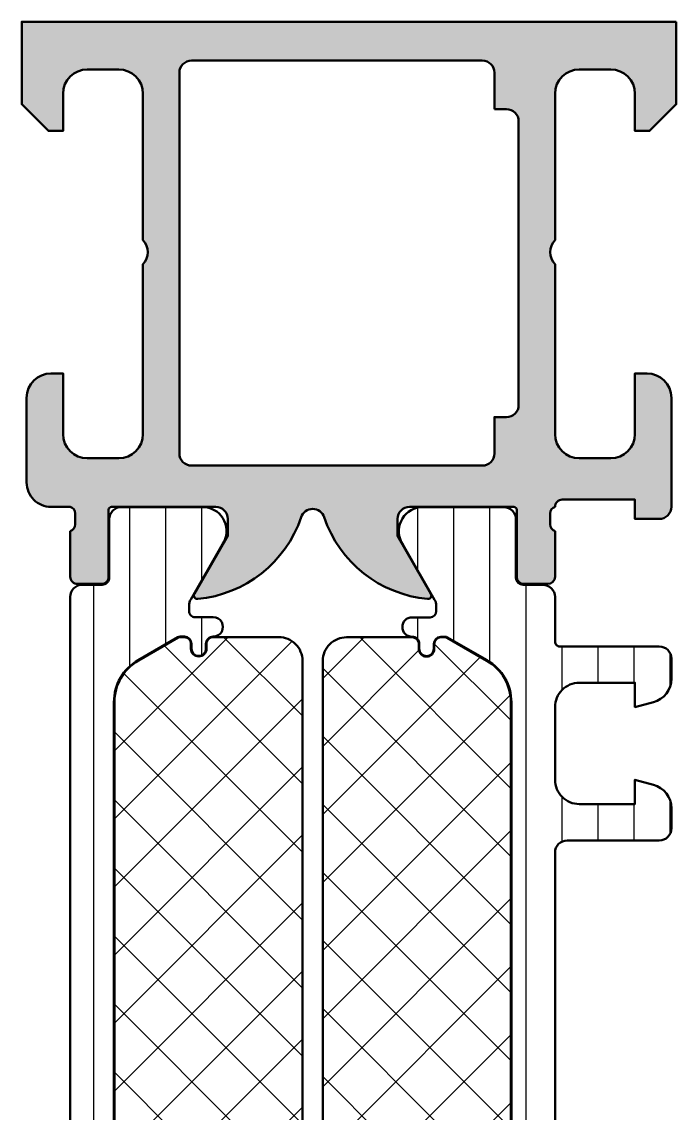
# Model space of a CAD drawing. Extents: x 0 to 78, y 0 to 90.
# Drawn here: x 0 to 27, y 45.01 to 90.01 of the extents above; entities that cross this region are included whole.
import ezdxf

# ---------------------------------------------------------------- set-up
doc = ezdxf.new("R2010")
doc.units = 0
for name, color, linetype, lineweight in [('0S-Alu contour', 7, 'Continuous', 50), ('0S-Alu hatch', 252, 'Continuous', 25), ('0S-Plastic contour', 254, 'Continuous', 50), ('0S-Plastic hatch', 253, 'Continuous', 25), ('0S-PT contour', 91, 'Continuous', 50), ('0S-PT hatch', 103, 'Continuous', 25)]:
    doc.layers.add(name, color=color, linetype=linetype, lineweight=lineweight)
pattern_1 = [(90, (0, 0), (-1.4859, 0), [])]
pattern_2 = [(135, (0, 0), (-1.403165018917055, -1.403165018917055), []), (225, (0, 0), (1.403165018917055, -1.403165018917055), [])]

# ---------------------------------------------------------------- blocks, each defined once
blk = doc.blocks.new('361620__7F225243_D8D9_40E1_8478_5CC6AD125FA3_')
at = {"layer": '0S-Alu hatch'}
h = blk.add_hatch(color=256, dxfattribs=at)
edge = h.paths.add_edge_path()
edge.add_line((26.9999008178711, 90.01), (26.99990081787156, 86.61000610351677))
edge.add_line((26.99990081787156, 86.61000610351677), (25.8999252319336, 85.51))
edge.add_line((25.8999252319336, 85.51), (25.29991912841842, 85.50999999999978))
edge.add_line((25.29991912841842, 85.50999999999978), (25.29991912841751, 87.04408813476563))
edge.add_arc((24.29987374256416, 87.04404274891228), 1.000045386883238, 0.0026002997815099, 89.99739970017178)
edge.add_line((24.29991912841752, 88.04408813476563), (22.99990081787064, 88.04408813476563))
edge.add_arc((22.99995331863829, 87.04403563399798), 1.000052502145744, 90.00300791448704, 179.9969920857711)
edge.add_line((21.99990081787064, 87.04408813476535), (21.9999008178711, 81.01))
edge.add_arc((22.52502257183096, 80.51), 0.7250881715225299, 136.4038161186324, 223.5961838813675)
edge.add_line((21.9999008178711, 80.01), (21.9999008178711, 73.01))
edge.add_arc((22.99995331863931, 73.01005250076823), 1.000052502146312, 180.0030079144711, 269.9969920854546)
edge.add_line((22.99990081787064, 72.01), (24.29991912841797, 72.01))
edge.add_arc((24.29987374256461, 73.01004538585336), 1.000045386883245, 270.0026002998282, 359.9973997002185)
edge.add_line((25.29991912841797, 73.01000000000082), (25.29991912841797, 75.51))
edge.add_line((25.29991912841797, 75.51), (25.79991912841797, 75.51))
edge.add_ellipse((25.79989930527029, 74.50998017685232), major_axis=(-1.000019823344156, 0), ratio=1, start_angle=180.0011357599706, end_angle=269.9988642398161, ccw=False)
edge.add_line((26.79991912841797, 74.50999999999627), (26.79991912841797, 70.01000000000025))
edge.add_ellipse((26.29992944852836, 70.00998967988961), major_axis=(-0.4999896799961122, 0), ratio=1, start_angle=89.99881737805163, end_angle=180.0011826219717, ccw=False)
edge.add_line((26.29991912841797, 69.51000000000002), (25.29991912841798, 69.50999999999978))
edge.add_line((25.29991912841798, 69.50999999999978), (25.29991912841797, 70.31000305175782))
edge.add_line((25.29991912841797, 70.31000305175782), (22.29990386962935, 70.31000305175759))
edge.add_arc((22.29990117862837, 70.00999533743278), 0.3000077143368609, 89.9994860698848, 180.0005139306047)
edge.add_arc((22.07872991084662, 69.74247205443938), 0.2788950563274354, 106.4198764196803, 181.1645893740997)
edge.add_line((21.79989246430357, 69.73680364644099), (21.79989246430357, 69.28320964644098))
edge.add_arc((22.07876055994674, 69.27754898696392), 0.2789255417371505, 178.8371299271138, 253.575405444644)
edge.add_line((21.99989346430356, 69.01000564644099), (21.99989346430356, 67.12999464643248))
edge.add_ellipse((21.69989346430356, 67.12999464643248), major_axis=(-0.3000000000000043, 0), ratio=1, start_angle=90.00000000000142, end_angle=180, ccw=False)
edge.add_line((21.69989346430357, 66.82999464643248), (20.71991914526078, 66.82999464643248))
edge.add_ellipse((20.71991914526078, 67.12999464643248), major_axis=(-0.2999999999999971, 0), ratio=1, start_angle=0, end_angle=90, ccw=False)
edge.add_line((20.41991914526078, 67.12999464643248), (20.41991914526078, 69.88999264643247))
edge.add_arc((20.29991914526077, 69.88999264643247), 0.1200000000000045, 0, 90)
edge.add_line((20.29991914526077, 70.00999264643247), (15.99989346430402, 70.00999264643247))
edge.add_arc((15.9998934643039, 69.5099926464326), 0.4999999999998864, 89.99999999998657, 180)
edge.add_line((15.49989346430401, 69.5099926464326), (15.49989346430356, 68.80999264643266))
edge.add_line((15.49989346430356, 68.80999264643266), (16.88138892192501, 66.41717232340467))
edge.add_ellipse((16.76177367965506, 66.3481124310806), major_axis=(-0.1381197846476496, 0), ratio=1, start_angle=82.297562506043, end_angle=210.0000000001208, ccw=False)
edge.add_ellipse((17.20939206763886, 71.18946366588494), major_axis=(-4.999999999999668, 0), ratio=1, start_angle=18.709400743866524, end_angle=84.65077199038598, ccw=False)
edge.add_arc((12.00002493344528, 69.42523747256868), 0.5000000000002877, 18.70940074387785, 161.2905992561222)
edge.add_ellipse((6.790657799252569, 71.189463665884), major_axis=(-4.999999999998533, 0), ratio=1, start_angle=95.34922800962079, end_angle=161.2905992561408, ccw=False)
edge.add_ellipse((7.238276187236091, 66.3481124310816), major_axis=(-0.1381197846485115, 0), ratio=1, start_angle=-29.999999999866816, end_angle=97.70243749422798, ccw=False)
edge.add_line((7.118660944965084, 66.41717232340558), (8.500156402588347, 68.80999264643266))
edge.add_line((8.500156402588347, 68.80999264643266), (8.50015640258789, 69.50999264643225))
edge.add_arc((8.000156402587326, 69.50999264643191), 0.5000000000005649, 0, 90.00000000003926)
edge.add_line((8.000156402586981, 70.00999264643247), (3.700130721631136, 70.00999264643225))
edge.add_arc((3.700130721631134, 69.88999264643225), 0.1200000000000045, 89.99999999999916, 180)
edge.add_line((3.58013072163113, 69.88999264643225), (3.580130721631135, 67.12999464643225))
edge.add_ellipse((3.280130721631136, 67.12999464643224), major_axis=(-0.2999999999999984, 0), ratio=1, start_angle=89.9999999999988, end_angle=180, ccw=False)
edge.add_line((3.28013072163113, 66.82999464643224), (2.300156402588354, 66.82999464643225))
edge.add_ellipse((2.30015640258833, 67.12999464643224), major_axis=(-0.2999999999999829, 0), ratio=1, start_angle=0, end_angle=90.00000000000472, ccw=False)
edge.add_line((2.000156402588349, 67.12999464643225), (2.000156402588348, 69.01000564644076))
edge.add_arc((1.921289306945185, 69.2775489869637), 0.2789255417371429, 286.4245945553541, 361.1628700728862)
edge.add_line((2.200157402588347, 69.28320964644075), (2.200157402588348, 69.73680364644076))
edge.add_arc((1.921319956045311, 69.74247205443913), 0.2788950563274244, 358.8354106259031, 433.5801235805088)
edge.add_line((2.000156402588349, 70.00999264643225), (1.199981689453123, 70.00999264643247))
edge.add_ellipse((1.199981689452919, 71.00999264643227), major_axis=(-0.999999999999801, 0), ratio=1, start_angle=0, end_angle=90.00000000001171, ccw=False)
edge.add_line((0.1999816894531241, 71.00999264643225), (0.199981689453125, 74.51000000000046))
edge.add_ellipse((1.20000151260046, 74.50998017685266), major_axis=(-1.00001982334381, 0), ratio=1, start_angle=270.00113576019055, end_angle=359.9988642393876, ccw=False)
edge.add_line((1.19998168945267, 75.51), (1.69998168945267, 75.51))
edge.add_line((1.69998168945267, 75.51), (1.699981689453125, 73.01000000000023))
edge.add_arc((2.700027075306595, 73.01004538585347), 1.00004538688336, 180.0026002997815, 269.9973997001652)
edge.add_line((2.699981689453125, 72.00999999999999), (3.999999999999545, 72.01))
edge.add_arc((3.999947499231668, 73.01005250076832), 1.000052502146426, 270.0030079145, 359.9969920855289)
edge.add_line((5.000000000000001, 73.01000000000096), (5, 80.01))
edge.add_arc((4.474878246040134, 80.51), 0.7250881715225299, 316.4038161186324, 403.5961838813675)
edge.add_line((5, 81.01), (5, 87.0440881347654))
edge.add_arc((3.999947499231666, 87.0440356339973), 1.000052502146426, 0.0030079144711719, 89.99699208547388)
edge.add_line((4, 88.04408813476563), (2.69998168945267, 88.04408813476563))
edge.add_arc((2.700027075306252, 87.04404274891252), 1.000045386883018, 90.00260029984123, 179.9973997002185)
edge.add_line((1.699981689453125, 87.04408813476503), (1.699981689453579, 85.50999999999978))
edge.add_line((1.699981689453579, 85.50999999999978), (1.099975585937045, 85.51))
edge.add_line((1.099975585937045, 85.51), (0, 86.61000610351518))
edge.add_line((0, 86.61000610351518), (0, 90.01))
edge.add_line((0, 90.01), (26.9999008178711, 90.01))
edge = h.paths.add_edge_path()
edge.add_line((19.49990844726563, 86.40999389648438), (19.49990844726562, 87.9099938964844))
edge.add_arc((18.99990844726562, 87.9099938964844), 0.5, 0, 90)
edge.add_line((18.99990844726562, 88.40999389648438), (7, 88.40999389648438))
edge.add_arc((7, 87.9099938964844), 0.5, 90, 180)
edge.add_line((6.5, 87.9099938964844), (6.5, 72.21001220703126))
edge.add_arc((7, 72.21001220703126), 0.5, 180, 270)
edge.add_line((7, 71.71001220703126), (18.99990844726562, 71.71001220703126))
edge.add_arc((18.99990844726562, 72.21001220703126), 0.5, 270, 360)
edge.add_line((19.49990844726562, 72.21001220703126), (19.49990844726562, 73.71001220703126))
edge.add_line((19.49990844726562, 73.71001220703126), (19.99990844726562, 73.71001220703126))
edge.add_arc((19.99990844726562, 74.21001220703126), 0.5, 270, 360)
edge.add_line((20.49990844726563, 74.21001220703126), (20.49990844726562, 85.90999389648438))
edge.add_arc((19.99990844726562, 85.90999389648438), 0.5, 0, 90)
edge.add_line((19.99990844726562, 86.40999389648438), (19.49990844726563, 86.40999389648438))
at = {"layer": '0S-Alu contour', "color": 7}
for points in [[(1.699981689453125, 87.04408813476503), (1.699981689453579, 85.50999999999978), (1.099975585937045, 85.51), (0, 86.61000610351518), (0, 90.01), (26.9999008178711, 90.01)], [(26.9999008178711, 90.01), (26.99990081787156, 86.61000610351677), (25.8999252319336, 85.51), (25.29991912841842, 85.50999999999978), (25.29991912841751, 87.04408813476563)], [(18.99990844726562, 88.40999389648438), (7, 88.40999389648438)], [(4, 88.04408813476563), (2.69998168945267, 88.04408813476563)], [(6.5, 87.9099938964844), (6.5, 72.21001220703126)], [(19.49990844726563, 86.40999389648438), (19.49990844726562, 87.9099938964844)], [(24.29991912841752, 88.04408813476563), (22.99990081787064, 88.04408813476563)], [(5, 81.01), (5, 87.0440881347654)], [(21.99990081787064, 87.04408813476535), (21.9999008178711, 81.01)], [(19.99990844726562, 86.40999389648438), (19.49990844726563, 86.40999389648438)], [(20.49990844726563, 74.21001220703126), (20.49990844726562, 85.90999389648438)], [(5.000000000000001, 73.01000000000096), (5, 80.01)], [(21.9999008178711, 80.01), (21.9999008178711, 73.01)], [(1.19998168945267, 75.51), (1.69998168945267, 75.51), (1.699981689453125, 73.01000000000023)], [(25.29991912841797, 73.01000000000082), (25.29991912841797, 75.51), (25.79991912841797, 75.51)], [(0.1999816894531241, 71.00999264643225), (0.199981689453125, 74.51000000000046)], [(26.79991912841797, 74.50999999999627), (26.79991912841797, 70.01000000000025)], [(19.49990844726562, 72.21001220703126), (19.49990844726562, 73.71001220703126), (19.99990844726562, 73.71001220703126)], [(2.699981689453125, 72.00999999999999), (3.999999999999545, 72.01)], [(22.99990081787064, 72.01), (24.29991912841797, 72.01)], [(7, 71.71001220703126), (18.99990844726562, 71.71001220703126)], [(26.29991912841797, 69.51000000000002), (25.29991912841798, 69.50999999999978), (25.29991912841797, 70.31000305175782), (22.29990386962935, 70.31000305175759)], [(2.000156402588349, 70.00999264643225), (1.199981689453123, 70.00999264643247)], [(3.58013072163113, 69.88999264643225), (3.580130721631135, 67.12999464643225)], [(8.000156402586981, 70.00999264643247), (3.700130721631136, 70.00999264643225)], [(20.29991914526077, 70.00999264643247), (15.99989346430402, 70.00999264643247)], [(20.41991914526078, 67.12999464643248), (20.41991914526078, 69.88999264643247)], [(2.200157402588347, 69.28320964644075), (2.200157402588348, 69.73680364644076)], [(7.118660944965084, 66.41717232340558), (8.500156402588347, 68.80999264643266), (8.50015640258789, 69.50999264643225)], [(15.49989346430401, 69.5099926464326), (15.49989346430356, 68.80999264643266), (16.88138892192501, 66.41717232340467)], [(21.79989246430357, 69.73680364644099), (21.79989246430357, 69.28320964644098)], [(2.000156402588349, 67.12999464643225), (2.000156402588348, 69.01000564644076)], [(21.99989346430356, 69.01000564644099), (21.99989346430356, 67.12999464643248)], [(3.28013072163113, 66.82999464643224), (2.300156402588354, 66.82999464643225)], [(21.69989346430357, 66.82999464643248), (20.71991914526078, 66.82999464643248)]]:
    blk.add_lwpolyline(points, dxfattribs=at)
for centre, radius, start, end in [((7, 87.9099938964844), 0.5, 90, 180), ((18.99990844726562, 87.9099938964844), 0.5, 0, 90), ((2.700027075306252, 87.04404274891252), 1.000045386883018, 90.00260029984123, 179.9973997002185), ((3.999947499231666, 87.0440356339973), 1.000052502146426, 0.0030079144711719, 89.99699208547388), ((22.99995331863829, 87.04403563399798), 1.000052502145744, 90.00300791448704, 179.9969920857711), ((24.29987374256416, 87.04404274891228), 1.000045386883238, 0.0026002997815099, 89.99739970017178), ((19.99990844726562, 85.90999389648438), 0.5, 0, 90), ((4.474878246040134, 80.51), 0.7250881715225299, 316.4038161186324, 43.59618388136754), ((22.52502257183096, 80.51), 0.7250881715225299, 136.4038161186324, 223.5961838813675), ((19.99990844726562, 74.21001220703126), 0.5, 270, 0), ((2.700027075306595, 73.01004538585347), 1.00004538688336, 180.0026002997815, 269.9973997001652), ((3.999947499231668, 73.01005250076832), 1.000052502146426, 270.0030079145, 359.9969920855289), ((22.99995331863931, 73.01005250076823), 1.000052502146312, 180.0030079144711, 269.9969920854546), ((24.29987374256461, 73.01004538585336), 1.000045386883245, 270.0026002998282, 359.9973997002185), ((7, 72.21001220703126), 0.5, 180, 270), ((18.99990844726562, 72.21001220703126), 0.5, 270, 0), ((22.29990117862837, 70.00999533743278), 0.3000077143368609, 89.9994860698848, 180.0005139306047), ((1.921319956045311, 69.74247205443913), 0.2788950563274244, 358.8354106259031, 73.58012358050881), ((3.700130721631134, 69.88999264643225), 0.1200000000000045, 89.99999999999916, 180), ((8.000156402587326, 69.50999264643191), 0.5000000000005649, 0, 90.00000000003926), ((12.00002493344528, 69.42523747256868), 0.5000000000002877, 18.70940074387785, 161.2905992561222), ((15.9998934643039, 69.5099926464326), 0.4999999999998864, 89.99999999998657, 180), ((20.29991914526077, 69.88999264643247), 0.1200000000000045, 0, 90), ((22.07872991084662, 69.74247205443938), 0.2788950563274354, 106.4198764196803, 181.1645893740997), ((1.921289306945185, 69.2775489869637), 0.2789255417371429, 286.4245945553541, 1.162870072886224), ((22.07876055994674, 69.27754898696392), 0.2789255417371505, 178.8371299271138, 253.575405444644)]:
    blk.add_arc(centre, radius, start, end, dxfattribs=at)
at = {"layer": '0S-Alu contour', "color": 7, "extrusion": (0, 0, -1)}
for centre, radius, start, end in [((-1.20000151260046, 74.50998017685266), 1.00001982334381, 0.0011357606123724, 89.99886423980946), ((-25.79989930527029, 74.50998017685232), 1.000019823344156, 90.00113576018391, 179.9988642400294), ((-1.199981689452919, 71.00999264643227), 0.999999999999801, 269.9999999999883, 0), ((-26.29992944852836, 70.00998967988961), 0.4999896799961122, 179.9988173780283, 270.0011826219484), ((-6.790657799252569, 71.189463665884), 4.999999999998533, 198.7094007438593, 264.6507719903792), ((-17.20939206763886, 71.18946366588494), 4.999999999999668, 275.349228009614, 341.2905992561335), ((-2.30015640258833, 67.12999464643224), 0.2999999999999829, 269.9999999999953, 0), ((-3.280130721631136, 67.12999464643224), 0.2999999999999985, 180, 270.0000000000013), ((-20.71991914526078, 67.12999464643248), 0.2999999999999971, 270, 0), ((-21.69989346430356, 67.12999464643248), 0.3000000000000043, 180, 269.9999999999986), ((-7.238276187236091, 66.3481124310816), 0.1381197846485115, 262.297562505772, 29.99999999986679), ((-16.76177367965506, 66.3481124310806), 0.1381197846476496, 149.9999999998792, 277.702437493957)]:
    blk.add_arc(centre, radius, start, end, dxfattribs=at)
blk = doc.blocks.new('284595__E74F03B7_A7FE_47A0_868B_E4A21D942845___0EAB4487_443A_42F8_9140_48E442396E4C_')
at = {"layer": '0S-Plastic hatch'}
h = blk.add_hatch(dxfattribs=at)
h.set_pattern_fill('ANSI31', color=256, scale=0.4680000000000001, angle=45, style=0)
h.set_pattern_definition(pattern_1)
edge = h.paths.add_edge_path()
edge.add_arc((26.30028497911076, 63.75292952144656), 0.4999999999999858, 0, 89.99999999999837)
edge.add_line((26.30028497911077, 64.25292952144655), (22.20028497911076, 64.25292952144649))
edge.add_ellipse((22.20028497911074, 64.45292952144649), major_axis=(-0.2000000000000028, 0), ratio=1, start_angle=0, end_angle=90.00000000000409, ccw=False)
edge.add_line((22.00028497911074, 64.45292952144649), (22.00028497911075, 66.292935200356))
edge.add_arc((21.50028765801305, 66.29293520035601), 0.4999973210976947, 0, 90.000306982025)
edge.add_line((21.50028497910386, 66.79293252144653), (20.68995364577051, 66.79293252144652))
edge.add_ellipse((20.68995364577054, 67.09293252144654), major_axis=(-0.3000000000000256, 0), ratio=1, start_angle=0, end_angle=89.99999999999528, ccw=False)
edge.add_line((20.38995364577051, 67.09293252144653), (20.39028559616753, 69.49293090438279))
edge.add_arc((19.89028961872891, 69.49293354400788), 0.4999959774455904, 359.9996975182267, 450.0003024811834)
edge.add_line((19.89028697910385, 69.99292952144648), (16.41374548100435, 69.99292952144651))
edge.add_arc((16.5560561299957, 69.00311144672366), 0.9999960709244742, 98.18160805189984, 212.7270160998403)
edge.add_line((15.71480348100436, 68.46247652144652), (17.03332033031551, 66.17873803477421))
edge.add_ellipse((16.60030761358519, 65.9287380604747), major_axis=(-0.4999999999999406, 0), ratio=1, start_angle=179.9942561767025, end_angle=209.9999965993448, ccw=False)
edge.add_line((17.10030761107268, 65.92868793616069), (17.10028497910133, 65.70292952146409))
edge.add_ellipse((16.85028497908383, 65.70292952146404), major_axis=(-0.2500000000174971, 0), ratio=1, start_angle=90.0000000000008, end_angle=180, ccw=False)
edge.add_line((16.85028497908384, 65.45292952144655), (16.09987833971975, 65.45292952144652))
edge.add_arc((16.09987833971975, 65.05367044832977), 0.3992590731167524, 90, 270)
edge.add_ellipse((16.09987833971976, 64.35292952144644), major_axis=(-0.3014818537665747, 0), ratio=1, start_angle=180, end_angle=270.00000000000136, ccw=False)
edge.add_line((16.40136019348633, 64.35292952144644), (16.40136019348633, 64.15235872616027))
edge.add_arc((16.70078939820009, 64.1523587261603), 0.2994292047137605, 180, 360)
edge.add_line((17.00021860291385, 64.1523587261603), (17.00021860291386, 64.35292952144658))
edge.add_ellipse((17.30021860291383, 64.35292952144655), major_axis=(-0.2999999999999723, 0), ratio=1, start_angle=273.39363927145496, end_angle=360, ccw=False)
edge.add_line((17.2824599370254, 64.65240344315905), (17.46529778857118, 64.65240344315905))
edge.add_ellipse((17.46529778857136, 64.45240344315914), major_axis=(-0.1999999999999034, 0), ratio=1, start_angle=240.0000000000336, end_angle=270.0000000000529, ccw=False)
edge.add_line((17.56529778857122, 64.625608523916), (19.20028497911077, 63.68164822933627))
edge.add_ellipse((18.20028497911083, 61.94959742176747), major_axis=(-1.999999999999896, 0), ratio=1, start_angle=180, end_angle=240.0000000000005, ccw=False)
edge.add_line((20.20028497911074, 61.94959742176748), (20.20028497911074, 20.55626162107838))
edge.add_ellipse((18.20028497911078, 20.5562616210784), major_axis=(-1.99999999999996, 0), ratio=1, start_angle=119.99999999999909, end_angle=180, ccw=False)
edge.add_line((19.20028497911073, 18.82421081350954), (17.56529778857123, 17.88025051893002))
edge.add_ellipse((17.46529778857104, 18.05345559968675), major_axis=(-0.1999999999999573, 0), ratio=1, start_angle=90.00000000006719, end_angle=120.000000000071, ccw=False)
edge.add_line((17.46529778857128, 17.8534555996868), (17.28245993702538, 17.85345559968685))
edge.add_ellipse((17.3002186029138, 18.1529295213993), major_axis=(-0.2999999999999499, 0), ratio=1, start_angle=0, end_angle=86.60636072854618, ccw=False)
edge.add_line((17.00021860291385, 18.1529295213993), (17.00021860291386, 18.35350031668555))
edge.add_arc((16.70078939820009, 18.35350031668557), 0.2994292047137641, 0, 180)
edge.add_line((16.40136019348633, 18.35350031668557), (16.40136019348634, 18.15292952139929))
edge.add_ellipse((16.09987833971981, 18.15292952139941), major_axis=(-0.3014818537665249, 0), ratio=1, start_angle=89.99999999998852, end_angle=180, ccw=False)
edge.add_arc((16.09987833971975, 17.4521885945161), 0.3992590731167667, 90, 270)
edge.add_line((16.09987833971975, 17.05292952139933), (16.85028497908388, 17.05292952139932))
edge.add_ellipse((16.85028497908386, 16.80292952138184), major_axis=(-0.2500000000174793, 0), ratio=1, start_angle=180, end_angle=269.9999999999943, ccw=False)
edge.add_line((17.10028497910134, 16.80292952138184), (17.10030761107269, 16.57717110668496))
edge.add_ellipse((16.60030761358509, 16.57712098237117), major_axis=(-0.5000000000000494, 0), ratio=1, start_angle=150.0000034006562, end_angle=180.0057438232342, ccw=False)
edge.add_line((17.03332033031551, 16.3271210080716), (15.71480348100436, 14.04338252139932))
edge.add_arc((16.5560561299957, 13.50274759612217), 0.9999960709244671, 147.2729839001594, 261.8183919481003)
edge.add_line((16.41374548100435, 12.51292952139933), (19.89028697910385, 12.51292952139933))
edge.add_arc((19.89028961872891, 13.01292549883794), 0.4999959774455833, 269.9996975188153, 360.0003024817733)
edge.add_line((20.39028559616753, 13.01292813846814), (20.38995364577051, 15.41292652139931))
edge.add_ellipse((20.68995364577052, 15.41292652139931), major_axis=(-0.3000000000000114, 0), ratio=1, start_angle=270, end_angle=360, ccw=False)
edge.add_line((20.68995364577052, 15.71292652139932), (21.50028497910387, 15.71292652139932))
edge.add_arc((21.50028765801305, 16.21292384248984), 0.4999973210976948, 269.9996930179751, 360)
edge.add_line((22.00028497911075, 16.21292384248984), (22.00028497911075, 18.05292952139926))
edge.add_ellipse((22.20028497911077, 18.05292952139931), major_axis=(-0.2000000000000277, 0), ratio=1, start_angle=270.0000000000122, end_angle=360, ccw=False)
edge.add_line((22.20028497911073, 18.25292952139934), (26.30028497911076, 18.25292952139928))
edge.add_arc((26.30028497911075, 18.75292952139928), 0.5, 270.0000000000008, 360)
edge.add_line((26.80028497911075, 18.75292952139928), (26.80028497911074, 19.58367874477365))
edge.add_arc((25.80028497911075, 19.58367874477366), 0.9999999999999893, 0, 74.99999999999902)
edge.add_line((26.05910402421329, 20.54960457106272), (25.30028497911075, 20.75292952139934))
edge.add_line((25.30028497911075, 20.75292952139934), (25.30028497911075, 19.75292952139934))
edge.add_line((25.30028497911075, 19.75292952139934), (23.00028497911075, 19.75292952139934))
edge.add_ellipse((23.00028497911074, 20.75292952139934), major_axis=(-0.9999999999999964, 0), ratio=1, start_angle=0, end_angle=90.00000000000023, ccw=False)
edge.add_line((22.00028497911074, 20.75292952139934), (22.00028497911075, 23.75292952139941))
edge.add_ellipse((23.00028497911068, 23.75292952139933), major_axis=(-0.9999999999999324, 0), ratio=1, start_angle=269.99999999999716, end_angle=360, ccw=False)
edge.add_line((23.00028497911073, 24.75292952139927), (25.30028497911074, 24.75292952139933))
edge.add_line((25.30028497911074, 24.75292952139933), (25.30028497911074, 23.7529295213994))
edge.add_line((25.30028497911074, 23.7529295213994), (26.0591040242132, 23.95625447173587))
edge.add_arc((25.80028497911066, 24.92218029802504), 1.000000000000099, 284.9999999999999, 360)
edge.add_line((26.80028497911076, 24.92218029802504), (26.80028497911075, 25.75292952139937))
edge.add_arc((26.30028497911078, 25.75292952139937), 0.4999999999999681, 0, 89.99999999999837)
edge.add_line((26.30028497911079, 26.25292952139933), (22.50028497911074, 26.25292952139935))
edge.add_ellipse((22.50028497911072, 26.75292952139933), major_axis=(-0.4999999999999858, 0), ratio=1, start_angle=0, end_angle=90.00000000000239, ccw=False)
edge.add_line((22.00028497911074, 26.75292952139933), (22.00028497911075, 55.75292952144648))
edge.add_ellipse((22.50028497911074, 55.75292952144653), major_axis=(-0.4999999999999965, 0), ratio=1, start_angle=270.0000000000004, end_angle=360, ccw=False)
edge.add_line((22.50028497911074, 56.25292952144653), (26.30028497911081, 56.25292952144652))
edge.add_arc((26.30028497911078, 56.75292952144648), 0.4999999999999574, 270.0000000000041, 360)
edge.add_line((26.80028497911074, 56.75292952144648), (26.80028497911075, 57.58367874482093))
edge.add_arc((25.80028497911077, 57.58367874482093), 0.9999999999999786, 0, 75.00000000000098)
edge.add_line((26.05910402421327, 58.54960457110998), (25.30028497911074, 58.75292952144652))
edge.add_line((25.30028497911074, 58.75292952144652), (25.30028497911074, 57.75292952144653))
edge.add_line((25.30028497911074, 57.75292952144653), (23.00028497911077, 57.75292952144653))
edge.add_ellipse((23.00028497911074, 58.75292952144652), major_axis=(-1, 0), ratio=1, start_angle=0, end_angle=90.00000000000159, ccw=False)
edge.add_line((22.00028497911074, 58.75292952144651), (22.00028497911075, 61.75292952144658))
edge.add_ellipse((23.00028497911076, 61.75292952144651), major_axis=(-1.00000000000001, 0), ratio=1, start_angle=269.99999999999795, end_angle=360, ccw=False)
edge.add_line((23.00028497911079, 62.75292952144653), (25.30028497911074, 62.75292952144647))
edge.add_line((25.30028497911074, 62.75292952144647), (25.30028497911074, 61.75292952144654))
edge.add_line((25.30028497911074, 61.75292952144654), (26.0591040242133, 61.95625447178318))
edge.add_arc((25.80028497911082, 62.92218029807218), 0.9999999999999237, 284.9999999999984, 360)
edge.add_line((26.80028497911075, 62.92218029807218), (26.80028497911074, 63.75292952144656))
at = {"layer": '0S-Plastic contour', "color": 7}
for points in [[(19.89028697910385, 69.99292952144648), (16.41374548100435, 69.99292952144651)], [(20.38995364577051, 67.09293252144653), (20.39028559616753, 69.49293090438279)], [(15.71480348100436, 68.46247652144652), (17.03332033031551, 66.17873803477421)], [(21.50028497910386, 66.79293252144653), (20.68995364577051, 66.79293252144652)], [(22.00028497911074, 64.45292952144649), (22.00028497911075, 66.292935200356)], [(17.10030761107268, 65.92868793616069), (17.10028497910133, 65.70292952146409)], [(16.85028497908384, 65.45292952144655), (16.09987833971975, 65.45292952144652)], [(17.2824599370254, 64.65240344315905), (17.46529778857118, 64.65240344315905)], [(17.56529778857122, 64.625608523916), (19.20028497911077, 63.68164822933627)], [(16.40136019348633, 64.35292952144644), (16.40136019348633, 64.15235872616027)], [(17.00021860291385, 64.1523587261603), (17.00021860291386, 64.35292952144658)], [(26.30028497911077, 64.25292952144655), (22.20028497911076, 64.25292952144649)], [(26.80028497911075, 62.92218029807218), (26.80028497911074, 63.75292952144656)], [(23.00028497911079, 62.75292952144653), (25.30028497911074, 62.75292952144647), (25.30028497911074, 61.75292952144654), (26.0591040242133, 61.95625447178318)], [(20.20028497911074, 61.94959742176748), (20.20028497911074, 20.55626162107838)], [(22.00028497911074, 58.75292952144651), (22.00028497911075, 61.75292952144658)], [(26.05910402421327, 58.54960457110998), (25.30028497911074, 58.75292952144652), (25.30028497911074, 57.75292952144653), (23.00028497911077, 57.75292952144653)], [(26.80028497911074, 56.75292952144648), (26.80028497911075, 57.58367874482093)], [(22.50028497911074, 56.25292952144653), (26.30028497911081, 56.25292952144652)], [(22.00028497911074, 26.75292952139933), (22.00028497911075, 55.75292952144648)], [(26.30028497911079, 26.25292952139933), (22.50028497911074, 26.25292952139935)], [(26.80028497911076, 24.92218029802504), (26.80028497911075, 25.75292952139937)], [(23.00028497911073, 24.75292952139927), (25.30028497911074, 24.75292952139933), (25.30028497911074, 23.7529295213994), (26.0591040242132, 23.95625447173587)], [(22.00028497911074, 20.75292952139934), (22.00028497911075, 23.75292952139941)], [(26.05910402421329, 20.54960457106272), (25.30028497911075, 20.75292952139934), (25.30028497911075, 19.75292952139934), (23.00028497911075, 19.75292952139934)], [(26.80028497911075, 18.75292952139928), (26.80028497911074, 19.58367874477365)], [(19.20028497911073, 18.82421081350954), (17.56529778857123, 17.88025051893002)], [(16.40136019348633, 18.35350031668557), (16.40136019348634, 18.15292952139929)], [(17.00021860291385, 18.1529295213993), (17.00021860291386, 18.35350031668555)], [(22.00028497911075, 16.21292384248984), (22.00028497911075, 18.05292952139926)], [(22.20028497911073, 18.25292952139934), (26.30028497911076, 18.25292952139928)], [(17.46529778857128, 17.8534555996868), (17.28245993702538, 17.85345559968685)], [(16.09987833971975, 17.05292952139933), (16.85028497908388, 17.05292952139932)], [(17.10028497910134, 16.80292952138184), (17.10030761107269, 16.57717110668496)], [(17.03332033031551, 16.3271210080716), (15.71480348100436, 14.04338252139932)], [(20.39028559616753, 13.01292813846814), (20.38995364577051, 15.41292652139931)], [(20.68995364577052, 15.71292652139932), (21.50028497910387, 15.71292652139932)], [(16.41374548100435, 12.51292952139933), (19.89028697910385, 12.51292952139933)]]:
    blk.add_lwpolyline(points, dxfattribs=at)
for centre, radius, start, end in [((16.5560561299957, 69.00311144672366), 0.9999960709244742, 98.18160805189984, 212.7270160998403), ((19.89028961872891, 69.49293354400788), 0.4999959774455904, 359.9996975182267, 90.00030248118344), ((21.50028765801305, 66.29293520035601), 0.4999973210976947, 0, 90.000306982025), ((16.09987833971975, 65.05367044832977), 0.3992590731167524, 90, 270), ((16.70078939820009, 64.1523587261603), 0.2994292047137605, 180, 0), ((26.30028497911076, 63.75292952144656), 0.4999999999999858, 0, 89.99999999999837), ((25.80028497911082, 62.92218029807218), 0.9999999999999237, 284.9999999999984, 0), ((25.80028497911077, 57.58367874482093), 0.9999999999999786, 0, 75.00000000000098), ((26.30028497911078, 56.75292952144648), 0.4999999999999574, 270.0000000000041, 0), ((26.30028497911078, 25.75292952139937), 0.4999999999999681, 0, 89.99999999999837), ((25.80028497911066, 24.92218029802504), 1.000000000000099, 284.9999999999999, 0), ((25.80028497911075, 19.58367874477366), 0.9999999999999893, 0, 74.99999999999902), ((16.70078939820009, 18.35350031668557), 0.2994292047137641, 0, 180), ((26.30028497911075, 18.75292952139928), 0.5, 270.0000000000008, 0), ((16.09987833971975, 17.4521885945161), 0.3992590731167667, 90, 270), ((21.50028765801305, 16.21292384248984), 0.4999973210976948, 269.9996930179751, 0), ((16.5560561299957, 13.50274759612217), 0.9999960709244671, 147.2729839001594, 261.8183919481003), ((19.89028961872891, 13.01292549883794), 0.4999959774455833, 269.9996975188153, 0.0003024817733149)]:
    blk.add_arc(centre, radius, start, end, dxfattribs=at)
at = {"layer": '0S-Plastic contour', "color": 7, "extrusion": (0, 0, -1)}
for centre, radius, start, end in [((-20.68995364577054, 67.09293252144654), 0.3000000000000256, 270.0000000000047, 0), ((-16.60030761358519, 65.9287380604747), 0.4999999999999406, 150.0000034006552, 180.0057438232976), ((-16.85028497908383, 65.70292952146404), 0.2500000000174971, 180, 269.9999999999992), ((-16.09987833971976, 64.35292952144644), 0.3014818537665747, 89.99999999999864, 180), ((-17.30021860291383, 64.35292952144655), 0.2999999999999723, 0, 86.60636072854504), ((-17.46529778857136, 64.45240344315914), 0.1999999999999034, 89.99999999994708, 119.9999999999664), ((-22.20028497911074, 64.45292952144649), 0.2000000000000028, 269.9999999999959, 0), ((-18.20028497911083, 61.94959742176747), 1.999999999999896, 119.9999999999995, 180), ((-23.00028497911076, 61.75292952144651), 1.00000000000001, 0, 90.00000000000205), ((-23.00028497911074, 58.75292952144652), 1, 269.9999999999984, 0), ((-22.50028497911074, 55.75292952144653), 0.4999999999999965, 0, 89.99999999999959), ((-22.50028497911072, 26.75292952139933), 0.4999999999999858, 269.9999999999976, 0), ((-23.00028497911068, 23.75292952139933), 0.9999999999999324, 0, 90.00000000000286), ((-23.00028497911074, 20.75292952139934), 0.9999999999999964, 269.9999999999998, 0), ((-18.20028497911078, 20.5562616210784), 1.99999999999996, 180, 240.000000000001), ((-16.09987833971981, 18.15292952139941), 0.3014818537665249, 180, 270.0000000000115), ((-17.3002186029138, 18.1529295213993), 0.2999999999999499, 273.3936392714538, 0), ((-22.20028497911077, 18.05292952139931), 0.2000000000000277, 0, 89.99999999998779), ((-17.46529778857104, 18.05345559968675), 0.1999999999999573, 239.999999999929, 269.9999999999328), ((-16.85028497908386, 16.80292952138184), 0.2500000000174793, 90.0000000000057, 180), ((-16.60030761358509, 16.57712098237117), 0.5000000000000494, 179.9942561767658, 209.9999965993439), ((-20.68995364577052, 15.41292652139931), 0.3000000000000114, 0, 90)]:
    blk.add_arc(centre, radius, start, end, dxfattribs=at)
blk = doc.blocks.new('442380__8EC5AEBF_C366_4B88_8F15_31DC33D6F70D_')
at = {"layer": '0S-PT hatch'}
h = blk.add_hatch(dxfattribs=at)
h.set_pattern_fill('ANSI37', color=256, scale=0.625, angle=90, style=0)
h.set_pattern_definition(pattern_2)
edge = h.paths.add_edge_path()
edge.add_line((16.09987833971942, 64.63313284109483), (13.40028497912786, 64.63313284114196))
edge.add_arc((13.40028497911072, 63.65313284114199), 0.9799999999999685, 89.9999999989981, 180)
edge.add_line((12.42028497911075, 63.65313284114199), (12.42028497911074, 18.85272620170384))
edge.add_arc((13.40028497911075, 18.85272620170383), 0.9799999999999897, 180, 270)
edge.add_line((13.40028497911075, 17.87272620170384), (16.10136019348633, 17.87272620170385))
edge.add_arc((16.10136019348633, 18.15272620170386), 0.2800000000000011, 270.0000000000014, 360)
edge.add_line((16.38136019348633, 18.15272620170386), (16.38136019348634, 18.35329699699009))
edge.add_ellipse((16.7007893982001, 18.35329699699009), major_axis=(-0.3194292047137601, 0), ratio=1, start_angle=180, end_angle=360, ccw=False)
edge.add_line((17.02021860291386, 18.35329699699009), (17.02021860291386, 18.15272620170386))
edge.add_arc((17.30021860291385, 18.15272620170384), 0.2799999999999798, 180, 266.4872129359842)
edge.add_line((17.28306263944236, 17.87325227999136), (17.4652977885712, 17.87325227999136))
edge.add_arc((17.46529778857119, 18.05325227999137), 0.1800000000000068, 270.0000000000033, 300.0000000000008)
edge.add_line((17.5552977885712, 17.89736770731016), (19.19028497911074, 18.84132800188973))
edge.add_arc((18.20028497911075, 20.55605830138294), 1.979999999999984, 299.9999999999994, 360)
edge.add_line((20.18028497911074, 20.55605830138294), (20.18028497911073, 61.94939410207197))
edge.add_arc((18.20028497911075, 61.94939410207197), 1.979999999999982, 0, 59.99999999999985)
edge.add_line((19.19028497911074, 63.66412440156515), (17.55529778857119, 64.60808469614472))
edge.add_arc((17.4652977885712, 64.45220012346358), 0.179999999999936, 59.99999999999221, 89.99999999999324)
edge.add_line((17.46529778857122, 64.63220012346352), (17.28306263944231, 64.63220012346352))
edge.add_arc((17.30021860291385, 64.35272620175103), 0.279999999999997, 93.51278706402572, 180)
edge.add_line((17.02021860291386, 64.35272620175103), (17.02021860291385, 64.1521554064648))
edge.add_ellipse((16.70025179101229, 64.1521554064648), major_axis=(-0.3199668119015619, 0), ratio=1, start_angle=0, end_angle=180, ccw=False)
edge.add_line((16.38028497911073, 64.1521554064648), (16.38028497911073, 64.35272620170386))
edge.add_arc((16.09987833971959, 64.35272620170369), 0.280406639391142, 0, 90.00000000003485)
at = {"layer": '0S-PT contour', "color": 7}
for points in [[(16.09987833971942, 64.63313284109483), (13.40028497912786, 64.63313284114196)], [(17.46529778857122, 64.63220012346352), (17.28306263944231, 64.63220012346352)], [(19.19028497911074, 63.66412440156515), (17.55529778857119, 64.60808469614472)], [(16.38028497911073, 64.1521554064648), (16.38028497911073, 64.35272620170386)], [(17.02021860291386, 64.35272620175103), (17.02021860291385, 64.1521554064648)], [(12.42028497911075, 63.65313284114199), (12.42028497911074, 18.85272620170384)], [(20.18028497911074, 20.55605830138294), (20.18028497911073, 61.94939410207197)], [(17.5552977885712, 17.89736770731016), (19.19028497911074, 18.84132800188973)], [(16.38136019348633, 18.15272620170386), (16.38136019348634, 18.35329699699009)], [(17.02021860291386, 18.35329699699009), (17.02021860291386, 18.15272620170386)], [(13.40028497911075, 17.87272620170384), (16.10136019348633, 17.87272620170385)], [(17.28306263944236, 17.87325227999136), (17.4652977885712, 17.87325227999136)]]:
    blk.add_lwpolyline(points, dxfattribs=at)
for centre, radius, start, end in [((13.40028497911072, 63.65313284114199), 0.9799999999999685, 89.9999999989981, 180), ((16.09987833971959, 64.35272620170369), 0.280406639391142, 0, 90.00000000003485), ((17.30021860291385, 64.35272620175103), 0.279999999999997, 93.51278706402572, 180), ((17.4652977885712, 64.45220012346358), 0.179999999999936, 59.99999999999221, 89.99999999999324), ((18.20028497911075, 61.94939410207197), 1.979999999999982, 0, 59.99999999999985), ((18.20028497911075, 20.55605830138294), 1.979999999999984, 299.9999999999994, 0), ((13.40028497911075, 18.85272620170383), 0.9799999999999897, 180, 270), ((16.10136019348633, 18.15272620170386), 0.2800000000000011, 270.0000000000014, 0), ((17.30021860291385, 18.15272620170384), 0.2799999999999798, 180, 266.4872129359842), ((17.46529778857119, 18.05325227999137), 0.1800000000000068, 270.0000000000033, 300.0000000000008)]:
    blk.add_arc(centre, radius, start, end, dxfattribs=at)
at = {"layer": '0S-PT contour', "color": 7, "extrusion": (0, 0, -1)}
for centre, radius, start, end in [((-16.70025179101229, 64.1521554064648), 0.3199668119015619, 180, 0), ((-16.7007893982001, 18.35329699699009), 0.3194292047137601, 0, 180)]:
    blk.add_arc(centre, radius, start, end, dxfattribs=at)
blk = doc.blocks.new('284595__7FDE638A_19B6_4A21_A08E_454BEDFAC03D___C131B8E4_8E28_4572_8ED6_7CB826C450B0_')
at = {"layer": '0S-Plastic hatch'}
h = blk.add_hatch(dxfattribs=at)
h.set_pattern_fill('ANSI31', color=256, scale=0.4680000000000001, angle=45, style=0)
h.set_pattern_definition(pattern_1)
edge = h.paths.add_edge_path()
edge.add_ellipse((2.500123138440762, 66.30025027842558), major_axis=(-0.4999973210907949, 0), ratio=1, start_angle=269.99969301797483, end_angle=360, ccw=False)
edge.add_line((2.50012581734995, 66.80024759950919), (3.310457150683285, 66.8002475995092))
edge.add_arc((3.31045715068329, 67.1002475995092), 0.2999999999999971, 269.9999999999992, 360)
edge.add_line((3.610457150683287, 67.1002475995092), (3.610125200286263, 69.5002459824455))
edge.add_ellipse((4.110121177724881, 69.50024862207059), major_axis=(-0.4999959774455855, 0), ratio=1, start_angle=-90.0003024811877, end_angle=0.0003024817733034979, ccw=False)
edge.add_line((4.11012381734997, 70.0002445995092), (7.586665315449411, 70.0002445995092))
edge.add_ellipse((7.444354666458062, 69.01042652478634), major_axis=(-0.9999960709244874, 0), ratio=1, start_angle=147.2729839001603, end_angle=261.8183919481006, ccw=False)
edge.add_line((8.285607315449425, 68.4697915995092), (6.967090466145176, 66.18605311284878))
edge.add_arc((7.400103182875517, 65.93605313854925), 0.4999999999999599, 150.0000034006561, 180.0057438232976)
edge.add_line((6.900103185388004, 65.93600301423524), (6.900125817359352, 65.71024459957393))
edge.add_arc((7.150125817376827, 65.71024459957388), 0.2500000000174749, 180, 270.0000000000029)
edge.add_line((7.15012581737684, 65.46024459955642), (7.900532456740934, 65.46024459955638))
edge.add_ellipse((7.900532456740936, 65.06098552643961), major_axis=(-0.3992590731167667, 0), ratio=1, start_angle=90.00000000000023, end_angle=270.0000000000002, ccw=False)
edge.add_arc((7.900532456740916, 64.36024459955628), 0.3014818537665604, 89.99999999999612, 180)
edge.add_line((7.599050602974355, 64.36024459955628), (7.599050602974352, 64.15967380427014))
edge.add_ellipse((7.29962139826059, 64.15967380427017), major_axis=(-0.2994292047137614, 0), ratio=1, start_angle=0, end_angle=180, ccw=False)
edge.add_line((7.000192193546829, 64.15967380427017), (7.000192193546828, 64.36024459955642))
edge.add_arc((6.700192193546863, 64.36024459955641), 0.2999999999999652, 0, 86.60636072854504)
edge.add_line((6.717950859435296, 64.65971852126887), (6.535113007889509, 64.65971852126891))
edge.add_arc((6.535113007889417, 64.45971852126875), 0.2000000000001592, 89.9999999999738, 119.9999999999694)
edge.add_line((6.435113007889435, 64.63292360202583), (4.800125817349915, 63.68896330744612))
edge.add_arc((5.800125817349839, 61.95691249987733), 1.999999999999887, 119.9999999999993, 180)
edge.add_line((3.800125817349952, 61.95691249987733), (3.800125817349939, 25.56357669918825))
edge.add_arc((5.800125817349902, 25.56357669918828), 1.999999999999963, 180, 240.0000000000011)
edge.add_line((4.800125817349955, 23.83152589161941), (6.435113007889445, 22.8875655970399))
edge.add_arc((6.53511300788965, 23.06077067779667), 0.2000000000000031, 239.9999999999328, 269.99999999993)
edge.add_line((6.535113007889406, 22.86077067779666), (6.717950859435303, 22.86077067779672))
edge.add_arc((6.700192193546877, 23.16024459950917), 0.2999999999999499, 273.3936392714538, 360)
edge.add_line((7.000192193546827, 23.16024459950917), (7.000192193546824, 23.36081539479542))
edge.add_ellipse((7.299621398260587, 23.36081539479542), major_axis=(-0.2994292047137623, 0), ratio=1, start_angle=180, end_angle=360, ccw=False)
edge.add_line((7.599050602974349, 23.36081539479542), (7.599050602974347, 23.16024459950916))
edge.add_arc((7.900532456740874, 23.16024459950925), 0.3014818537665267, 180, 270.0000000000103)
edge.add_ellipse((7.900532456740926, 22.45950367262597), major_axis=(-0.399259073116756, 0), ratio=1, start_angle=89.9999999999996, end_angle=269.9999999999996, ccw=False)
edge.add_line((7.900532456740931, 22.06024459950922), (7.1501258173768, 22.06024459950919))
edge.add_arc((7.150125817376824, 21.81024459949171), 0.2500000000174793, 90.0000000000055, 180)
edge.add_line((6.900125817359345, 21.81024459949171), (6.900103185387991, 21.58448618478297))
edge.add_arc((7.40010318287554, 21.58443606046917), 0.4999999999999953, 179.9942561767658, 209.999996599345)
edge.add_line((6.967090466145168, 21.33443608616962), (8.285607315449427, 19.05069759950919))
edge.add_ellipse((7.444354666458082, 18.51006267423204), major_axis=(-0.999996070924473, 0), ratio=1, start_angle=98.18160805189922, end_angle=212.7270160998404, ccw=False)
edge.add_line((7.586665315449425, 17.5202445995092), (4.110123817349954, 17.5202445995092))
edge.add_ellipse((4.110121177724877, 18.02024057694781), major_axis=(-0.4999959774455868, 0), ratio=1, start_angle=-0.0003024817733034979, end_angle=90.00030248118628, ccw=False)
edge.add_line((3.610125200286259, 18.02024321657801), (3.610457150683288, 20.4202415995092))
edge.add_arc((3.310457150683288, 20.4202415995092), 0.2999999999999998, 0, 90.0000000000006)
edge.add_line((3.310457150683285, 20.7202415995092), (2.500125817349953, 20.72024159950919))
edge.add_ellipse((2.500123138440754, 21.22023892059283), major_axis=(-0.4999973210908168, 0), ratio=1, start_angle=0, end_angle=90.00030698202642, ccw=False)
edge.add_line((2.000125817349938, 21.22023892059283), (2.000125817349967, 66.30025027842558))
at = {"layer": '0S-Plastic contour', "color": 7}
for points in [[(4.11012381734997, 70.0002445995092), (7.586665315449411, 70.0002445995092)], [(3.610457150683287, 67.1002475995092), (3.610125200286263, 69.5002459824455)], [(8.285607315449425, 68.4697915995092), (6.967090466145176, 66.18605311284878)], [(2.50012581734995, 66.80024759950919), (3.310457150683285, 66.8002475995092)], [(2.000125817349938, 21.22023892059283), (2.000125817349967, 66.30025027842558)], [(6.900103185388004, 65.93600301423524), (6.900125817359352, 65.71024459957393)], [(7.15012581737684, 65.46024459955642), (7.900532456740934, 65.46024459955638)], [(6.435113007889435, 64.63292360202583), (4.800125817349915, 63.68896330744612)], [(6.717950859435296, 64.65971852126887), (6.535113007889509, 64.65971852126891)], [(7.000192193546829, 64.15967380427017), (7.000192193546828, 64.36024459955642)], [(7.599050602974355, 64.36024459955628), (7.599050602974352, 64.15967380427014)], [(3.800125817349952, 61.95691249987733), (3.800125817349939, 25.56357669918825)], [(4.800125817349955, 23.83152589161941), (6.435113007889445, 22.8875655970399)], [(7.000192193546827, 23.16024459950917), (7.000192193546824, 23.36081539479542)], [(7.599050602974349, 23.36081539479542), (7.599050602974347, 23.16024459950916)], [(6.535113007889406, 22.86077067779666), (6.717950859435303, 22.86077067779672)], [(7.900532456740931, 22.06024459950922), (7.1501258173768, 22.06024459950919)], [(6.900125817359345, 21.81024459949171), (6.900103185387991, 21.58448618478297)], [(6.967090466145168, 21.33443608616962), (8.285607315449427, 19.05069759950919)], [(3.310457150683285, 20.7202415995092), (2.500125817349953, 20.72024159950919)], [(3.610125200286259, 18.02024321657801), (3.610457150683288, 20.4202415995092)], [(7.586665315449425, 17.5202445995092), (4.110123817349954, 17.5202445995092)]]:
    blk.add_lwpolyline(points, dxfattribs=at)
at = {"layer": '0S-Plastic contour', "color": 7, "extrusion": (0, 0, -1)}
for centre, radius, start, end in [((-4.110121177724881, 69.50024862207059), 0.4999959774455855, 359.9996975182267, 90.00030248118767), ((-7.444354666458062, 69.01042652478634), 0.9999960709244874, 98.18160805189937, 212.7270160998398), ((-2.500123138440762, 66.30025027842558), 0.4999973210907949, 0, 90.00030698202518), ((-7.900532456740936, 65.06098552643961), 0.3992590731167667, 89.99999999999974, 269.9999999999998), ((-7.29962139826059, 64.15967380427017), 0.2994292047137614, 180, 0), ((-7.299621398260587, 23.36081539479542), 0.2994292047137623, 0, 180), ((-7.900532456740926, 22.45950367262597), 0.399259073116756, 90.00000000000038, 270.0000000000004), ((-2.500123138440754, 21.22023892059283), 0.4999973210908168, 269.9996930179736, 0), ((-7.444354666458082, 18.51006267423204), 0.999996070924473, 147.2729839001596, 261.8183919481008), ((-4.110121177724877, 18.02024057694781), 0.4999959774455868, 269.9996975188137, 0.0003024817733149)]:
    blk.add_arc(centre, radius, start, end, dxfattribs=at)
at = {"layer": '0S-Plastic contour', "color": 7}
for centre, radius, start, end in [((3.31045715068329, 67.1002475995092), 0.2999999999999971, 269.9999999999992, 0), ((7.400103182875517, 65.93605313854925), 0.4999999999999599, 150.0000034006561, 180.0057438232976), ((7.150125817376827, 65.71024459957388), 0.2500000000174749, 180, 270.0000000000029), ((6.535113007889417, 64.45971852126875), 0.2000000000001592, 89.9999999999738, 119.9999999999694), ((6.700192193546863, 64.36024459955641), 0.2999999999999652, 0, 86.60636072854504), ((7.900532456740916, 64.36024459955628), 0.3014818537665604, 89.99999999999612, 180), ((5.800125817349839, 61.95691249987733), 1.999999999999887, 119.9999999999993, 180), ((5.800125817349902, 25.56357669918828), 1.999999999999963, 180, 240.0000000000011), ((6.700192193546877, 23.16024459950917), 0.2999999999999499, 273.3936392714538, 0), ((7.900532456740874, 23.16024459950925), 0.3014818537665267, 180, 270.0000000000103), ((6.53511300788965, 23.06077067779667), 0.2000000000000031, 239.9999999999328, 269.99999999993), ((7.150125817376824, 21.81024459949171), 0.2500000000174793, 90.0000000000055, 180), ((7.40010318287554, 21.58443606046917), 0.4999999999999953, 179.9942561767658, 209.999996599345), ((3.310457150683288, 20.4202415995092), 0.2999999999999998, 0, 90.0000000000006)]:
    blk.add_arc(centre, radius, start, end, dxfattribs=at)
blk = doc.blocks.new('442380__EDB99B79_BCBC_4923_A4C8_844F4898B430_')
at = {"layer": '0S-PT hatch'}
h = blk.add_hatch(dxfattribs=at)
h.set_pattern_fill('ANSI37', color=256, scale=0.625, angle=90, style=0)
h.set_pattern_definition(pattern_2)
edge = h.paths.add_edge_path()
edge.add_arc((10.60012581734996, 63.66044791925184), 0.9799999999999754, 0, 90.00000000100188)
edge.add_line((10.60012581733282, 64.64044791925181), (7.90053245674127, 64.64044791920469))
edge.add_arc((7.900532456741101, 64.36004127981354), 0.2804066393911455, 89.99999999996552, 180)
edge.add_line((7.620125817349956, 64.36004127981354), (7.620125817349953, 64.15947048457465))
edge.add_ellipse((7.30015900544839, 64.15947048457465), major_axis=(-0.3199668119015628, 0), ratio=1, start_angle=0, end_angle=180, ccw=False)
edge.add_line((6.980192193546828, 64.15947048457465), (6.980192193546828, 64.3600412798609))
edge.add_arc((6.700192193546826, 64.36004127986088), 0.280000000000002, 0, 86.48721293597045)
edge.add_line((6.717348157018389, 64.63951520157337), (6.535113007889464, 64.63951520157337))
edge.add_arc((6.535113007889486, 64.45951520157342), 0.1799999999999358, 90.00000000000708, 120.0000000000083)
edge.add_line((6.445113007889495, 64.61539977425457), (4.810125817349941, 63.671439479675))
edge.add_arc((5.800125817349935, 61.95670918018183), 1.979999999999981, 120.0000000000001, 180)
edge.add_line((3.820125817349954, 61.95670918018183), (3.820125817349939, 25.56337337949279))
edge.add_arc((5.800125817349927, 25.56337337949279), 1.979999999999987, 180, 240.0000000000003)
edge.add_line((4.810125817349943, 23.8486430799996), (6.445113007889484, 22.90468278542004))
edge.add_arc((6.535113007889488, 23.06056735810122), 0.1799999999999924, 239.9999999999973, 269.9999999999978)
edge.add_line((6.535113007889481, 22.88056735810123), (6.717348157018324, 22.88056735810123))
edge.add_arc((6.70019219354683, 23.16004127981373), 0.2799999999999939, 273.5127870640154, 360)
edge.add_line((6.980192193546823, 23.16004127981373), (6.980192193546824, 23.36061207509997))
edge.add_ellipse((7.299621398260585, 23.36061207509997), major_axis=(-0.319429204713761, 0), ratio=1, start_angle=180, end_angle=360, ccw=False)
edge.add_line((7.619050602974346, 23.36061207509997), (7.619050602974346, 23.16004127981373))
edge.add_arc((7.899050602974353, 23.16004127981373), 0.2800000000000073, 180, 269.9999999999991)
edge.add_line((7.899050602974349, 22.88004127981372), (10.60012581734993, 22.88004127981371))
edge.add_arc((10.60012581734993, 23.86004127981371), 0.9800000000000039, 270, 360)
edge.add_line((11.58012581734994, 23.86004127981371), (11.58012581734993, 63.66044791925184))
at = {"layer": '0S-PT contour', "color": 7}
for points in [[(6.445113007889495, 64.61539977425457), (4.810125817349941, 63.671439479675)], [(6.717348157018389, 64.63951520157337), (6.535113007889464, 64.63951520157337)], [(6.980192193546828, 64.15947048457465), (6.980192193546828, 64.3600412798609)], [(7.620125817349956, 64.36004127981354), (7.620125817349953, 64.15947048457465)], [(10.60012581733282, 64.64044791925181), (7.90053245674127, 64.64044791920469)], [(11.58012581734994, 23.86004127981371), (11.58012581734993, 63.66044791925184)], [(3.820125817349954, 61.95670918018183), (3.820125817349939, 25.56337337949279)], [(4.810125817349943, 23.8486430799996), (6.445113007889484, 22.90468278542004)], [(6.980192193546823, 23.16004127981373), (6.980192193546824, 23.36061207509997)], [(7.619050602974346, 23.36061207509997), (7.619050602974346, 23.16004127981373)], [(6.535113007889481, 22.88056735810123), (6.717348157018324, 22.88056735810123)], [(7.899050602974349, 22.88004127981372), (10.60012581734993, 22.88004127981371)]]:
    blk.add_lwpolyline(points, dxfattribs=at)
for centre, radius, start, end in [((6.535113007889486, 64.45951520157342), 0.1799999999999358, 90.00000000000708, 120.0000000000083), ((6.700192193546826, 64.36004127986088), 0.280000000000002, 0, 86.48721293597045), ((7.900532456741101, 64.36004127981354), 0.2804066393911455, 89.99999999996552, 180), ((10.60012581734996, 63.66044791925184), 0.9799999999999754, 0, 90.00000000100188), ((5.800125817349935, 61.95670918018183), 1.979999999999981, 120.0000000000001, 180), ((5.800125817349927, 25.56337337949279), 1.979999999999987, 180, 240.0000000000003), ((10.60012581734993, 23.86004127981371), 0.9800000000000039, 270, 0), ((6.70019219354683, 23.16004127981373), 0.2799999999999939, 273.5127870640154, 0), ((7.899050602974353, 23.16004127981373), 0.2800000000000073, 180, 269.9999999999991), ((6.535113007889488, 23.06056735810122), 0.1799999999999924, 239.9999999999973, 269.9999999999978)]:
    blk.add_arc(centre, radius, start, end, dxfattribs=at)
at = {"layer": '0S-PT contour', "color": 7, "extrusion": (0, 0, -1)}
for centre, radius, start, end in [((-7.30015900544839, 64.15947048457465), 0.3199668119015628, 180, 0), ((-7.299621398260585, 23.36061207509997), 0.319429204713761, 0, 180)]:
    blk.add_arc(centre, radius, start, end, dxfattribs=at)
blk = doc.blocks.new('442380__CA6BC4BC_BD37_4E7A_82A9_39D10E51B3D9_')
at = {"layer": '0S-Alu contour', "color": 7}
blk.add_blockref('361620__7F225243_D8D9_40E1_8478_5CC6AD125FA3_', (0, 0), dxfattribs=at)
at = {"layer": '0S-Plastic contour', "color": 7}
for name in ['284595__7FDE638A_19B6_4A21_A08E_454BEDFAC03D___C131B8E4_8E28_4572_8ED6_7CB826C450B0_', '284595__E74F03B7_A7FE_47A0_868B_E4A21D942845___0EAB4487_443A_42F8_9140_48E442396E4C_']:
    blk.add_blockref(name, (0, 0), dxfattribs=at)
at = {"layer": '0S-PT contour', "color": 7}
for name in ['442380__EDB99B79_BCBC_4923_A4C8_844F4898B430_', '442380__8EC5AEBF_C366_4B88_8F15_31DC33D6F70D_']:
    blk.add_blockref(name, (0, 0), dxfattribs=at)

msp = doc.modelspace()

# ---------------------------------------------------------------- block references
at = {"layer": '0S-Alu contour', "color": 7}
msp.add_blockref('442380__CA6BC4BC_BD37_4E7A_82A9_39D10E51B3D9_', (0, 0), dxfattribs=at)

doc.saveas('drawing.dxf')
